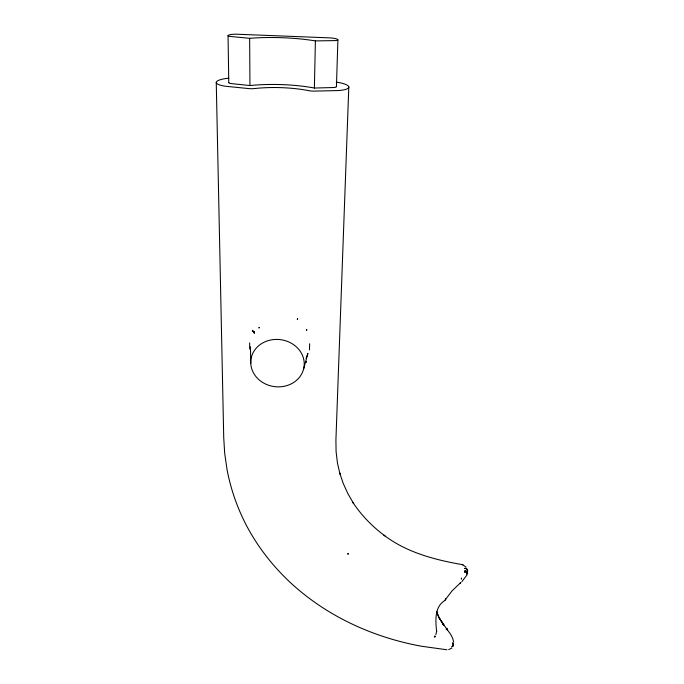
<?xml version="1.0" encoding="UTF-8"?>
<svg xmlns="http://www.w3.org/2000/svg" width="684" height="684" viewBox="0 0 684 684"><rect width="100%" height="100%" fill="white"/><g stroke="black" fill="none" stroke-linecap="round" stroke-linejoin="round"><path stroke-width="1.03" d="M314.383 88.039L315.392 40.912L334.724 40.595A4.224 0.872 2.2 0 0 337.896 39.817L336.442 86.603A4.138 1.009 2.1 0 1 333.33 87.535L314.383 88.039A65.655 16.792 1.5 0 0 249.951 85.56L231.491 83.61A4.164 1.009 1 0 1 228.832 82.456M309.501 349.9L309.638 343.744M336.254 82.14A20.7 5.045 2.1 0 1 348.806 86.877L335.912 440.069L336.092 451.62L337.451 462.991L339.974 474.089L339.572 472.618L343.214 483.383L347.917 493.72L353.645 503.569L352.867 502.398C361.426 515.377 372.395 526.646 384.904 535.863L383.972 535.196C406.886 552.655 435.178 559.914 462.94 564.745L462.127 564.403L466.095 567.113M436.64 631.375L436.666 630.939L435.888 634.547M253.037 330.688L253.106 331.612L252.336 330.979L252.627 330.372L252.738 331.287M305.782 362.127L305.705 361.468L306.5 361.733L306.201 362.298L306.09 361.579M453.526 645.303L452.457 646.525L453.552 645.046L452.671 642.934L453.483 645.448L451.56 646.799M445.583 598.782L444.985 600.415M464.932 570.815L467.394 572.081L467.548 573.312L466.693 574.03L467.505 573.337L467.334 572.371L464.932 570.815L467.394 572.081L466.984 574.073M453.697 642.105L452.671 638.275L450.688 634.401L442.77 623.44L443.523 624.381M303.534 369.274A26.796 23.675 7.5 0 0 269.718 340.222A26.796 23.675 7.5 0 0 259.202 379.928A26.796 23.675 7.5 0 0 303.534 369.274L307.911 353.363L306.09 358.416M453.552 645.046L452.646 643.037M254.551 332.373L254.337 333.228L254.08 331.706L254.191 332.92M467.01 574.928L461.888 581.639M253.995 332.604L254.337 332.039L253.773 332.313M445.489 599.543L451.944 590.993L459.648 583.597M445.387 599.911L445.746 599.364M466.043 570.678L465.103 571.174M466.727 572.286C468.942 570.781 466.753 568.224 464.898 568.25C466.608 568.566 468.933 570.499 466.693 572.14C468.848 570.926 466.727 568.096 464.949 568.43M451.962 647.979L448.713 649.638M444.668 600.629C434.314 606.99 435.52 620.978 436.614 631.452M446.43 629.451L446.165 629.058M464.975 568.592L465.471 568.481M446.909 649.774L421.241 646.2C375.242 637.736 330.919 618.122 295.565 587.223L294.813 586.59C275.926 569.875 259.8 550.056 247.745 527.886L247.172 526.86C237.673 508.956 230.859 489.684 227.071 469.771L224.685 453.261L223.728 437.709L216.255 82.456M315.392 40.912A67.066 14.578 1.6 0 0 249.651 38.321L230.816 36.509A4.249 0.872 1.2 0 1 228.097 35.491A8.507 1.744 1.3 0 1 237.245 34.234L329.62 37.877A8.447 1.744 2.1 0 1 337.896 39.817M446.43 628.989L447.447 629.699L447.114 629.092M447.268 629.374L446.857 628.964L447.413 629.879L447.003 629.006L447.379 629.451M442.907 623.603L438.641 617.036L443.01 623.791L438.82 617.319L436.794 611.983M436.58 611.41L438.931 617.635M447.165 629.528L447.327 630.075M250.438 346.788L250.772 363.529M228.046 35.636L228.772 82.627M249.651 342.906L249.694 349.071M249.651 38.321L249.951 85.56M336.246 86.261A8.276 2.018 2.1 0 1 336.442 86.603M228.841 78.224A20.836 5.036 1 0 0 216.503 81.772A16.672 4.027 1 0 0 227.088 86.415L249.917 88.698A8.405 2.061 1.2 0 0 254.516 88.552A52.514 13.423 1.5 0 1 308.587 90.63A8.37 2.061 1.9 0 0 313.041 91.126L336.408 90.621A16.553 4.036 2.1 0 0 348.806 86.877M464.684 571.875L465.12 572.363L464.684 571.875M297.617 318.795L297.335 319.214L297.617 318.795M461.401 578.228L461.452 578.929L461.401 578.228M459.691 583.546L460.802 582.623L459.691 583.546M259.347 327.704L258.885 327.833L259.347 327.704M435.041 636.137L435.503 636.701L435.041 636.137M306.834 329.825L306.381 330.09L306.834 329.825M348.43 553.878L347.694 553.937L348.43 553.878M434.417 636.351L434.511 636.966L434.417 636.351M442.411 623.192L443.035 624.013L442.411 623.192M443.694 624.766L443.078 623.996L443.694 624.766M443.719 624.988L443.095 624.116L443.719 624.988"/></g></svg>
